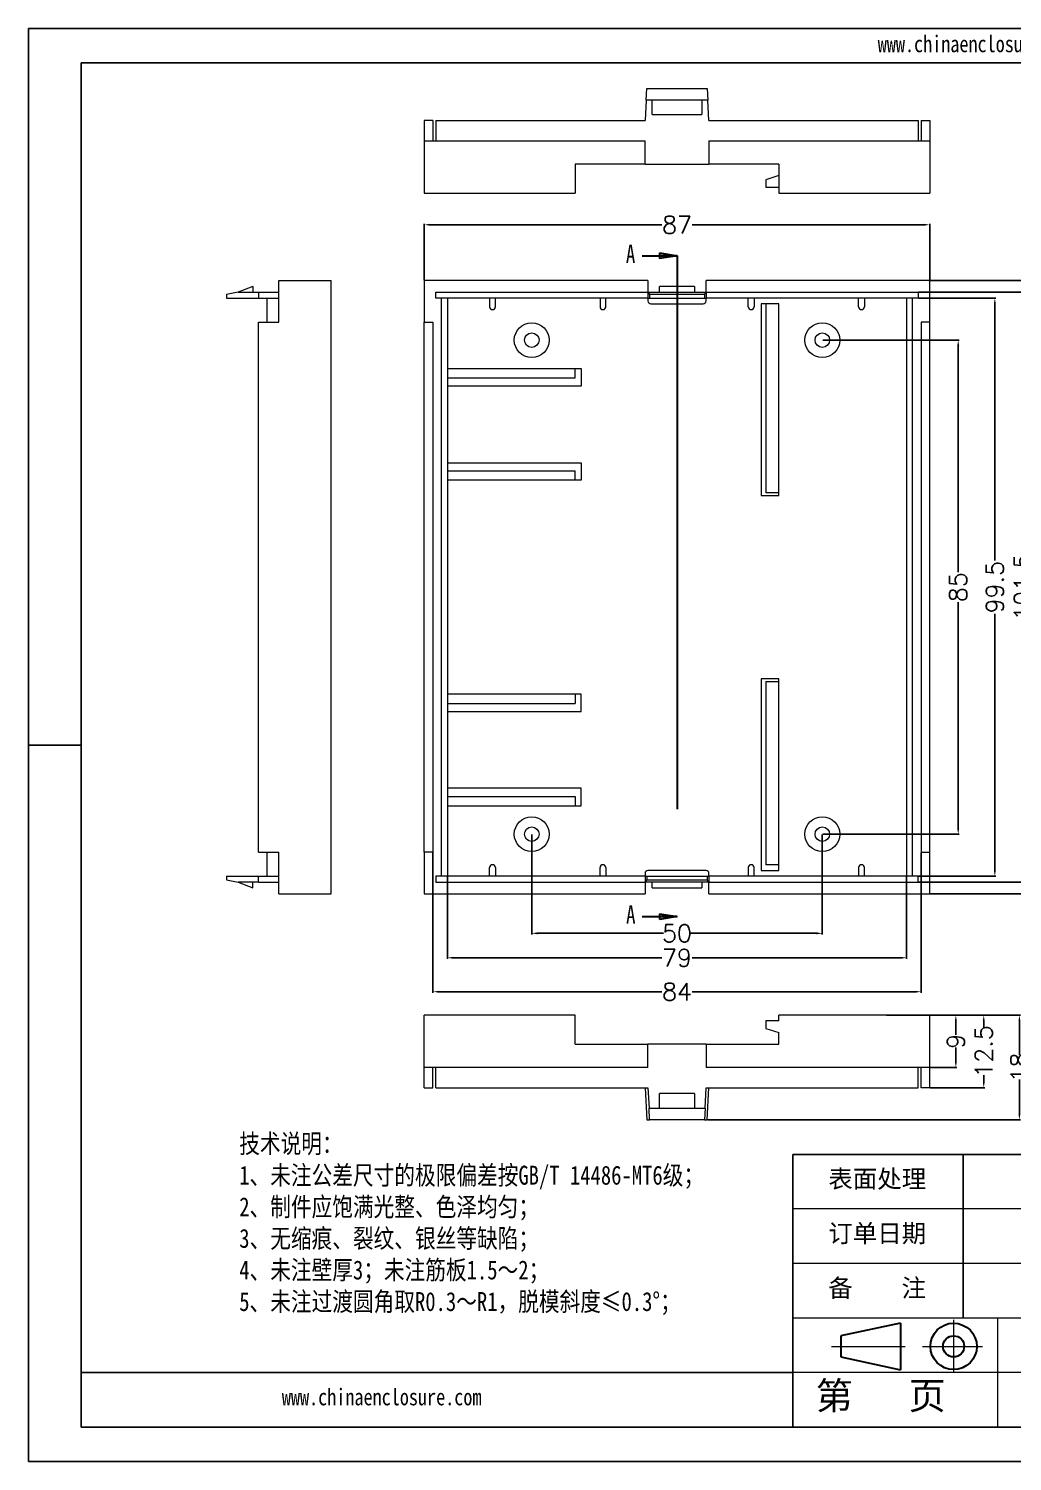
# Model space of a CAD drawing. Header units: inches. Extents: x 2723 to 3980, y 1126 to 1484.
# Drawn here: x 3297.5 to 3466.8, y 1128.8 to 1375.3 of the extents above; entities that cross this region are included whole.
import ezdxf

# ---------------------------------------------------------------- set-up
doc = ezdxf.new("R2010")
doc.units = ezdxf.units.IN
doc.header["$LTSCALE"] = 15
doc.linetypes.add('CENTER2', pattern=[28.575, 19.05, -3.175, 3.175, -3.175])
doc.linetypes.add('PHANTOM', pattern=[12.7, 6.35, -1.27, 1.27, -1.27, 1.27, -1.27])
doc.layers.add('文字', color=81, linetype='Continuous')
for name, color, linetype, lineweight in [('粗实线', 7, 'Continuous', 30), ('细实线', 3, 'Continuous', 9), ('细点划线', 2, 'CENTER2', 9)]:
    doc.layers.add(name, color=color, linetype=linetype, lineweight=lineweight)
doc.styles.add('SLDTEXTSTYLE0', font='TXT', dxfattribs={"width": 0.75})
doc.styles.get("Standard").update_dxf_attribs({"font": 'txt', "bigfont": 'gbcbig.shx'})
doc.styles.add('宋体', font='', dxfattribs={"width": 0.8, "height": 3.5})
doc.styles.get('宋体').set_extended_font_data('SimSun')
doc.dimstyles.new('3', dxfattribs={"dimtxt": 3, "dimasz": 1, "dimexe": 0.18, "dimexo": 0.0625, "dimgap": 0.09, "dimtad": 0, "dimdsep": 46, "dimtxsty": 'Standard', "dimcen": 1, "dimclrd": 3, "dimclre": 3, "dimadec": 0, "dimazin": 2, "dimtfac": 1, "dimtofl": 0, "dimtmove": 0, "dimatfit": 3, "dimfxl": 1, "dimtolj": 1, "dimtzin": 0, "dimarcsym": 0})

# ---------------------------------------------------------------- blocks, each defined once
blk = doc.blocks.new('_CLOSED')
at = {"color": 0, "linetype": 'ByBlock', "lineweight": -2}
for p, q in [((-1, 0.166667), (0, 0)), ((-1, 0.166667), (-1, -0.166667)), ((0, 0), (-1, -0.166667)), ((0, 0), (-1, 0))]:
    blk.add_line(p, q, dxfattribs=at)
blk = doc.blocks.new('*D275')
at = {"color": 3, "lineweight": -2}
for p, q in [((3450.64, 1328.93), (3463.94, 1328.93)), ((3463.76, 1327.93), (3463.76, 1283.77)), ((3463.76, 1230.43), (3463.76, 1274.59)), ((3450.64, 1229.43), (3463.94, 1229.43))]:
    blk.add_line(p, q, dxfattribs=at)
at = {"color": 3}
for points in [[(3463.59, 1327.93), (3463.93, 1327.93), (3463.76, 1328.93)], [(3463.59, 1230.43), (3463.93, 1230.43), (3463.76, 1229.43)]]:
    blk.add_solid(points, dxfattribs=at)
at = {"layer": 'Defpoints', "color": 0}
for p in [(3450.57, 1328.93), (3463.76, 1328.93), (3450.57, 1229.43)]:
    blk.add_point(p, dxfattribs=at)
at = {"color": 0, "insert": (3463.76, 1279.18), "char_height": 3, "attachment_point": 5, "rotation": 90}
blk.add_mtext('\\A1;99.5', dxfattribs=at)
blk = doc.blocks.new('*D276')
at = {"color": 3, "lineweight": -2}
for p, q in [((3434.14, 1321.68), (3457.64, 1321.68)), ((3457.46, 1320.68), (3457.46, 1281.77)), ((3457.46, 1237.68), (3457.46, 1276.59)), ((3434.14, 1236.68), (3457.64, 1236.68))]:
    blk.add_line(p, q, dxfattribs=at)
at = {"color": 3}
for points in [[(3457.29, 1320.68), (3457.63, 1320.68), (3457.46, 1321.68)], [(3457.29, 1237.68), (3457.63, 1237.68), (3457.46, 1236.68)]]:
    blk.add_solid(points, dxfattribs=at)
at = {"layer": 'Defpoints', "color": 0}
for p in [(3434.07, 1321.68), (3457.46, 1321.68), (3434.07, 1236.68)]:
    blk.add_point(p, dxfattribs=at)
at = {"color": 0, "insert": (3457.46, 1279.18), "char_height": 3, "attachment_point": 5, "rotation": 90}
blk.add_mtext('\\A1;85', dxfattribs=at)
blk = doc.blocks.new('*D277')
at = {"color": 3, "lineweight": -2}
for p, q in [((3452.64, 1331.93), (3474.44, 1331.93)), ((3474.26, 1330.93), (3474.26, 1284.52)), ((3474.26, 1227.43), (3474.26, 1273.84)), ((3452.64, 1226.43), (3474.44, 1226.43))]:
    blk.add_line(p, q, dxfattribs=at)
at = {"color": 3}
for points in [[(3474.09, 1330.93), (3474.43, 1330.93), (3474.26, 1331.93)], [(3474.09, 1227.43), (3474.43, 1227.43), (3474.26, 1226.43)]]:
    blk.add_solid(points, dxfattribs=at)
at = {"layer": 'Defpoints', "color": 0}
for p in [(3452.57, 1331.93), (3474.26, 1331.93), (3452.57, 1226.43)]:
    blk.add_point(p, dxfattribs=at)
at = {"color": 0, "insert": (3474.26, 1279.18), "char_height": 3, "attachment_point": 5, "rotation": 90}
blk.add_mtext('\\A1;105.5', dxfattribs=at)
blk = doc.blocks.new('*D278')
at = {"color": 3, "lineweight": -2}
for p, q in [((3450.64, 1329.93), (3468.75, 1329.93)), ((3468.57, 1328.93), (3468.57, 1284.02)), ((3468.57, 1229.43), (3468.57, 1274.34)), ((3450.64, 1228.43), (3468.75, 1228.43))]:
    blk.add_line(p, q, dxfattribs=at)
at = {"color": 3}
for points in [[(3468.4, 1328.93), (3468.73, 1328.93), (3468.57, 1329.93)], [(3468.4, 1229.43), (3468.73, 1229.43), (3468.57, 1228.43)]]:
    blk.add_solid(points, dxfattribs=at)
at = {"layer": 'Defpoints', "color": 0}
for p in [(3450.57, 1329.93), (3450.57, 1228.43), (3468.57, 1228.43)]:
    blk.add_point(p, dxfattribs=at)
at = {"color": 0, "insert": (3468.57, 1279.18), "char_height": 3, "attachment_point": 5, "rotation": 90}
blk.add_mtext('\\A1;101.5', dxfattribs=at)
blk = doc.blocks.new('*D279')
at = {"color": 3, "lineweight": -2}
for p, q in [((3384.07, 1236.62), (3384.07, 1219.44)), ((3434.07, 1236.62), (3434.07, 1219.44)), ((3385.07, 1219.62), (3406.73, 1219.62)), ((3433.07, 1219.62), (3411.41, 1219.62))]:
    blk.add_line(p, q, dxfattribs=at)
at = {"color": 3}
for points in [[(3385.07, 1219.79), (3385.07, 1219.45), (3384.07, 1219.62)], [(3433.07, 1219.79), (3433.07, 1219.45), (3434.07, 1219.62)]]:
    blk.add_solid(points, dxfattribs=at)
at = {"layer": 'Defpoints', "color": 0}
for p in [(3384.07, 1236.68), (3434.07, 1236.68), (3434.07, 1219.62)]:
    blk.add_point(p, dxfattribs=at)
at = {"color": 0, "insert": (3409.07, 1219.62), "char_height": 3, "attachment_point": 5}
blk.add_mtext('\\A1;50', dxfattribs=at)
blk = doc.blocks.new('*D280')
at = {"color": 3, "lineweight": -2}
for p, q in [((3369.57, 1229.37), (3369.57, 1215.23)), ((3448.57, 1229.37), (3448.57, 1215.23)), ((3370.57, 1215.41), (3406.48, 1215.41)), ((3447.57, 1215.41), (3411.66, 1215.41))]:
    blk.add_line(p, q, dxfattribs=at)
at = {"color": 3}
for points in [[(3370.57, 1215.58), (3370.57, 1215.24), (3369.57, 1215.41)], [(3447.57, 1215.58), (3447.57, 1215.24), (3448.57, 1215.41)]]:
    blk.add_solid(points, dxfattribs=at)
at = {"layer": 'Defpoints', "color": 0}
for p in [(3369.57, 1229.43), (3448.57, 1229.43), (3448.57, 1215.41)]:
    blk.add_point(p, dxfattribs=at)
at = {"color": 0, "insert": (3409.07, 1215.41), "char_height": 3, "attachment_point": 5}
blk.add_mtext('\\A1;79', dxfattribs=at)
blk = doc.blocks.new('*D281')
at = {"color": 3, "lineweight": -2}
for p, q in [((3367.07, 1233.52), (3367.07, 1209.39)), ((3451.07, 1233.52), (3451.07, 1209.39)), ((3368.07, 1209.57), (3406.48, 1209.57)), ((3450.07, 1209.57), (3411.66, 1209.57))]:
    blk.add_line(p, q, dxfattribs=at)
at = {"color": 3}
for points in [[(3368.07, 1209.73), (3368.07, 1209.4), (3367.07, 1209.57)], [(3450.07, 1209.73), (3450.07, 1209.4), (3451.07, 1209.57)]]:
    blk.add_solid(points, dxfattribs=at)
at = {"layer": 'Defpoints', "color": 0}
for p in [(3367.07, 1233.58), (3451.07, 1233.58), (3451.07, 1209.57)]:
    blk.add_point(p, dxfattribs=at)
at = {"color": 0, "insert": (3409.07, 1209.57), "char_height": 3, "attachment_point": 5}
blk.add_mtext('\\A1;84', dxfattribs=at)
blk = doc.blocks.new('*D282')
at = {"color": 3, "lineweight": -2}
for p, q in [((3365.57, 1331.99), (3365.57, 1341.71)), ((3366.57, 1341.53), (3406.48, 1341.53)), ((3451.57, 1341.53), (3411.66, 1341.53)), ((3452.57, 1331.99), (3452.57, 1341.71))]:
    blk.add_line(p, q, dxfattribs=at)
at = {"color": 3}
for points in [[(3366.57, 1341.7), (3366.57, 1341.37), (3365.57, 1341.53)], [(3451.57, 1341.7), (3451.57, 1341.37), (3452.57, 1341.53)]]:
    blk.add_solid(points, dxfattribs=at)
at = {"layer": 'Defpoints', "color": 0}
for p in [(3452.57, 1341.53), (3365.57, 1331.93), (3452.57, 1331.93)]:
    blk.add_point(p, dxfattribs=at)
at = {"color": 0, "insert": (3409.07, 1341.53), "char_height": 3, "attachment_point": 5}
blk.add_mtext('\\A1;87', dxfattribs=at)
blk = doc.blocks.new('*D293')
at = {"color": 3, "lineweight": -2}
for p, q in [((3452.64, 1205.54), (3457.23, 1205.54)), ((3457.05, 1204.54), (3457.05, 1202.13)), ((3457.05, 1197.54), (3457.05, 1199.95)), ((3452.64, 1196.54), (3457.23, 1196.54))]:
    blk.add_line(p, q, dxfattribs=at)
at = {"color": 3}
for points in [[(3456.89, 1204.54), (3457.22, 1204.54), (3457.05, 1205.54)], [(3456.89, 1197.54), (3457.22, 1197.54), (3457.05, 1196.54)]]:
    blk.add_solid(points, dxfattribs=at)
at = {"layer": 'Defpoints', "color": 0}
for p in [(3452.57, 1205.54), (3457.05, 1205.54), (3452.57, 1196.54)]:
    blk.add_point(p, dxfattribs=at)
at = {"color": 0, "insert": (3457.05, 1201.04), "char_height": 3, "attachment_point": 5, "rotation": 90}
blk.add_mtext('\\A1;9', dxfattribs=at)
blk = doc.blocks.new('*D294')
at = {"color": 3, "lineweight": -2}
for p, q in [((3452.64, 1205.54), (3462.03, 1205.54)), ((3461.85, 1204.54), (3461.85, 1203.38)), ((3461.85, 1194.04), (3461.85, 1195.2)), ((3452.64, 1193.04), (3462.03, 1193.04))]:
    blk.add_line(p, q, dxfattribs=at)
at = {"color": 3}
for points in [[(3461.69, 1204.54), (3462.02, 1204.54), (3461.85, 1205.54)], [(3461.69, 1194.04), (3462.02, 1194.04), (3461.85, 1193.04)]]:
    blk.add_solid(points, dxfattribs=at)
at = {"layer": 'Defpoints', "color": 0}
for p in [(3452.57, 1205.54), (3461.85, 1205.54), (3452.57, 1193.04)]:
    blk.add_point(p, dxfattribs=at)
at = {"color": 0, "insert": (3461.85, 1199.29), "char_height": 3, "attachment_point": 5, "rotation": 90}
blk.add_mtext('\\A1;12.5', dxfattribs=at)
blk = doc.blocks.new('*D295')
at = {"color": 3, "lineweight": -2}
for p, q in [((3445.11, 1205.54), (3468.17, 1205.54)), ((3467.99, 1204.54), (3467.99, 1198.63)), ((3467.99, 1188.54), (3467.99, 1194.45)), ((3414.35, 1187.54), (3468.17, 1187.54))]:
    blk.add_line(p, q, dxfattribs=at)
at = {"color": 3}
for points in [[(3467.82, 1204.54), (3468.16, 1204.54), (3467.99, 1205.54)], [(3467.82, 1188.54), (3468.16, 1188.54), (3467.99, 1187.54)]]:
    blk.add_solid(points, dxfattribs=at)
at = {"layer": 'Defpoints', "color": 0}
for p in [(3445.05, 1205.54), (3467.99, 1205.54), (3414.29, 1187.54)]:
    blk.add_point(p, dxfattribs=at)
at = {"color": 0, "insert": (3467.99, 1196.54), "char_height": 3, "attachment_point": 5, "rotation": 90}
blk.add_mtext('\\A1;18', dxfattribs=at)

msp = doc.modelspace()

# ---------------------------------------------------------------- linework, layer by layer
for p, q in [((3297.506, 1375.276), (3646.14, 1375.276)), ((3297.506, 1375.276), (3297.506, 1128.767)), ((3306.528, 1369.406), (3640.271, 1369.406)), ((3306.528, 1369.406), (3306.528, 1134.636)), ((3306.528, 1252.021), (3297.506, 1252.021)), ((3297.506, 1242.891), (3297.506, 1128.767)), ((3499.409, 1181.59), (3428.978, 1181.59)), ((3428.978, 1134.636), (3428.978, 1181.59)), ((3458.324, 1153.418), (3458.324, 1181.59)), ((3428.978, 1144.027), (3306.528, 1144.027)), ((3306.528, 1134.636), (3640.271, 1134.636)), ((3297.506, 1128.767), (3646.14, 1128.767)), ((3297.506, 1128.767), (3458.911, 1128.767))]:
    msp.add_line(p, q)
at = {"color": 7, "linetype": 'Continuous', "lineweight": 15}
for p, q in [((3403.757, 1362.982), (3403.862, 1364.982)), ((3403.862, 1364.982), (3414.286, 1364.982)), ((3414.286, 1364.982), (3414.39, 1362.982)), ((3403.757, 1362.982), (3403.574, 1359.482)), ((3404.824, 1362.982), (3403.757, 1362.982)), ((3404.824, 1360.482), (3404.824, 1362.982)), ((3413.324, 1362.982), (3404.824, 1362.982)), ((3413.324, 1362.982), (3413.324, 1360.482)), ((3414.39, 1362.982), (3413.324, 1362.982)), ((3414.574, 1359.482), (3414.39, 1362.982)), ((3367.074, 1359.482), (3365.574, 1359.482)), ((3365.574, 1359.482), (3365.574, 1355.982)), ((3367.074, 1359.482), (3367.074, 1355.982)), ((3367.574, 1359.482), (3367.574, 1355.982)), ((3367.574, 1359.482), (3403.574, 1359.482)), ((3404.824, 1360.482), (3413.324, 1360.482)), ((3414.574, 1359.482), (3450.574, 1359.482)), ((3450.574, 1359.482), (3450.574, 1355.982)), ((3451.074, 1359.482), (3451.074, 1355.982)), ((3451.074, 1359.482), (3452.574, 1359.482)), ((3452.574, 1359.482), (3452.574, 1355.982)), ((3365.574, 1355.982), (3403.574, 1355.982)), ((3365.574, 1355.982), (3365.574, 1346.982)), ((3403.574, 1351.982), (3403.574, 1355.982)), ((3414.574, 1355.982), (3414.574, 1351.982)), ((3414.574, 1355.982), (3452.574, 1355.982)), ((3452.574, 1355.982), (3452.574, 1346.982)), ((3403.574, 1351.982), (3391.574, 1351.982)), ((3391.574, 1351.982), (3391.574, 1346.982)), ((3403.574, 1351.982), (3414.574, 1351.982)), ((3426.574, 1351.982), (3414.574, 1351.982)), ((3426.574, 1351.982), (3426.574, 1346.982)), ((3426.574, 1349.982), (3424.374, 1349.282)), ((3424.374, 1349.282), (3424.374, 1347.982)), ((3365.574, 1346.982), (3391.574, 1346.982)), ((3424.374, 1347.982), (3426.574, 1347.982)), ((3426.574, 1346.982), (3452.574, 1346.982)), ((3340.556, 1324.779), (3340.556, 1331.929)), ((3340.556, 1331.929), (3349.556, 1331.929)), ((3349.556, 1226.429), (3349.556, 1331.929)), ((3404.074, 1331.929), (3365.574, 1331.929)), ((3365.574, 1331.929), (3365.574, 1324.779)), ((3404.074, 1331.929), (3404.074, 1329.929)), ((3414.074, 1329.929), (3414.074, 1331.929)), ((3452.574, 1331.929), (3414.074, 1331.929)), ((3452.574, 1324.779), (3452.574, 1331.929)), ((3333.556, 1329.929), (3331.556, 1329.529)), ((3331.556, 1329.529), (3331.556, 1328.929)), ((3331.556, 1328.929), (3337.056, 1328.929)), ((3336.056, 1330.929), (3333.556, 1329.929)), ((3333.556, 1329.929), (3337.056, 1329.929)), ((3336.056, 1330.929), (3336.056, 1329.929)), ((3337.056, 1329.929), (3337.056, 1328.929)), ((3337.056, 1329.929), (3340.556, 1329.929)), ((3337.056, 1328.929), (3340.556, 1328.929)), ((3338.556, 1324.779), (3338.556, 1328.929)), ((3367.574, 1328.929), (3367.574, 1329.929)), ((3367.574, 1329.929), (3404.074, 1329.929)), ((3404.074, 1328.929), (3367.574, 1328.929)), ((3368.574, 1229.429), (3368.574, 1328.929)), ((3369.574, 1328.929), (3369.574, 1229.429)), ((3376.824, 1328.929), (3376.824, 1327.429)), ((3377.824, 1327.429), (3377.824, 1328.929)), ((3395.824, 1328.929), (3395.824, 1327.429)), ((3396.824, 1327.429), (3396.824, 1328.929)), ((3404.074, 1329.929), (3404.074, 1328.929)), ((3404.074, 1329.929), (3404.257, 1329.929)), ((3404.074, 1328.929), (3404.362, 1328.929)), ((3404.074, 1328.929), (3404.074, 1328.429)), ((3404.362, 1329.529), (3404.257, 1329.929)), ((3404.257, 1329.929), (3406.074, 1329.929)), ((3404.362, 1329.529), (3404.362, 1328.929)), ((3413.786, 1329.529), (3404.362, 1329.529)), ((3404.362, 1328.929), (3413.786, 1328.929)), ((3412.074, 1330.929), (3406.074, 1330.929)), ((3406.074, 1329.929), (3406.074, 1330.929)), ((3406.074, 1329.929), (3412.074, 1329.929)), ((3412.074, 1330.929), (3412.074, 1329.929)), ((3412.074, 1329.929), (3413.89, 1329.929)), ((3413.89, 1329.929), (3413.786, 1329.529)), ((3413.786, 1329.529), (3413.786, 1328.929)), ((3413.786, 1328.929), (3414.074, 1328.929)), ((3413.89, 1329.929), (3414.074, 1329.929)), ((3414.074, 1329.929), (3414.074, 1328.929)), ((3414.074, 1329.929), (3450.574, 1329.929)), ((3450.574, 1328.929), (3414.074, 1328.929)), ((3414.074, 1328.429), (3414.074, 1328.929)), ((3421.324, 1327.429), (3421.324, 1328.929)), ((3422.324, 1328.929), (3422.324, 1327.429)), ((3440.324, 1327.429), (3440.324, 1328.929)), ((3441.324, 1328.929), (3441.324, 1327.429)), ((3448.574, 1328.929), (3448.574, 1229.429)), ((3449.574, 1229.429), (3449.574, 1328.929)), ((3450.574, 1329.929), (3450.574, 1328.929)), ((3404.574, 1327.929), (3413.574, 1327.929)), ((3426.574, 1327.929), (3423.574, 1327.929)), ((3423.574, 1327.929), (3423.574, 1294.929)), ((3424.374, 1327.929), (3424.374, 1295.429)), ((3426.574, 1294.929), (3426.574, 1327.929)), ((3337.056, 1233.579), (3337.056, 1324.779)), ((3337.056, 1324.779), (3340.556, 1324.779)), ((3365.574, 1233.579), (3365.574, 1324.779)), ((3365.574, 1324.779), (3367.074, 1324.779)), ((3367.074, 1324.779), (3367.074, 1233.579)), ((3451.074, 1324.779), (3451.074, 1233.579)), ((3452.574, 1324.779), (3451.074, 1324.779)), ((3452.574, 1233.579), (3452.574, 1324.779)), ((3369.574, 1316.779), (3392.574, 1316.779)), ((3391.574, 1315.179), (3391.574, 1316.779)), ((3392.574, 1316.779), (3392.574, 1313.779)), ((3369.574, 1315.179), (3391.574, 1315.179)), ((3392.574, 1313.779), (3369.574, 1313.779)), ((3369.574, 1300.579), (3392.574, 1300.579)), ((3369.574, 1299.179), (3391.574, 1299.179)), ((3391.574, 1297.579), (3391.574, 1299.179)), ((3392.574, 1300.579), (3392.574, 1297.579)), ((3392.574, 1297.579), (3369.574, 1297.579)), ((3423.574, 1294.929), (3426.574, 1294.929)), ((3426.574, 1295.429), (3424.374, 1295.429)), ((3426.574, 1263.429), (3423.574, 1263.429)), ((3423.574, 1263.429), (3423.574, 1230.429)), ((3424.374, 1262.929), (3424.374, 1231.429)), ((3424.374, 1262.929), (3426.574, 1262.929)), ((3426.574, 1230.429), (3426.574, 1263.429)), ((3392.574, 1260.779), (3369.574, 1260.779)), ((3391.574, 1260.779), (3391.574, 1259.179)), ((3392.574, 1257.779), (3392.574, 1260.779)), ((3369.574, 1259.179), (3391.574, 1259.179)), ((3369.574, 1257.779), (3392.574, 1257.779)), ((3392.574, 1244.579), (3369.574, 1244.579)), ((3369.574, 1243.179), (3391.574, 1243.179)), ((3391.574, 1243.179), (3391.574, 1241.579)), ((3392.574, 1241.579), (3392.574, 1244.579)), ((3369.574, 1241.579), (3392.574, 1241.579)), ((3337.056, 1233.579), (3340.556, 1233.579)), ((3338.556, 1229.429), (3338.556, 1233.579)), ((3340.556, 1226.429), (3340.556, 1233.579)), ((3367.074, 1233.579), (3365.574, 1233.579)), ((3365.574, 1233.579), (3365.574, 1226.429)), ((3451.074, 1233.579), (3452.574, 1233.579)), ((3452.574, 1226.429), (3452.574, 1233.579)), ((3376.824, 1229.429), (3376.824, 1230.929)), ((3377.824, 1230.929), (3377.824, 1229.429)), ((3395.824, 1229.429), (3395.824, 1230.929)), ((3396.824, 1230.929), (3396.824, 1229.429)), ((3414.074, 1230.429), (3404.074, 1230.429)), ((3421.324, 1230.929), (3421.324, 1229.429)), ((3422.324, 1229.429), (3422.324, 1230.929)), ((3423.574, 1230.429), (3426.574, 1230.429)), ((3426.574, 1231.429), (3424.374, 1231.429)), ((3440.324, 1230.929), (3440.324, 1229.429)), ((3441.324, 1229.429), (3441.324, 1230.929)), ((3331.556, 1229.429), (3331.556, 1228.829)), ((3331.556, 1229.429), (3337.056, 1229.429)), ((3331.556, 1228.829), (3333.556, 1228.429)), ((3337.056, 1228.429), (3333.556, 1228.429)), ((3333.556, 1228.429), (3336.056, 1227.429)), ((3336.056, 1227.429), (3336.056, 1228.429)), ((3337.056, 1228.429), (3337.056, 1229.429)), ((3337.056, 1229.429), (3340.556, 1229.429)), ((3337.056, 1228.429), (3340.556, 1228.429)), ((3367.574, 1229.429), (3367.574, 1228.429)), ((3403.574, 1229.429), (3367.574, 1229.429)), ((3367.574, 1228.429), (3403.574, 1228.429)), ((3403.574, 1229.929), (3403.574, 1229.429)), ((3403.574, 1229.429), (3403.574, 1228.429)), ((3403.574, 1229.429), (3403.862, 1229.429)), ((3403.757, 1228.429), (3403.574, 1228.429)), ((3403.574, 1228.429), (3403.574, 1226.429)), ((3403.757, 1228.429), (3403.862, 1228.829)), ((3404.824, 1228.429), (3403.757, 1228.429)), ((3403.862, 1229.429), (3403.862, 1228.829)), ((3403.862, 1229.429), (3414.286, 1229.429)), ((3403.862, 1228.829), (3414.286, 1228.829)), ((3413.324, 1228.429), (3404.824, 1228.429)), ((3404.824, 1227.429), (3404.824, 1228.429)), ((3414.39, 1228.429), (3413.324, 1228.429)), ((3413.324, 1228.429), (3413.324, 1227.429)), ((3414.286, 1229.429), (3414.574, 1229.429)), ((3414.286, 1229.429), (3414.286, 1228.829)), ((3414.286, 1228.829), (3414.39, 1228.429)), ((3414.574, 1228.429), (3414.39, 1228.429)), ((3414.574, 1229.429), (3414.574, 1229.929)), ((3414.574, 1229.429), (3414.574, 1228.429)), ((3450.574, 1229.429), (3414.574, 1229.429)), ((3414.574, 1228.429), (3450.574, 1228.429)), ((3414.574, 1226.429), (3414.574, 1228.429)), ((3450.574, 1228.429), (3450.574, 1229.429)), ((3340.556, 1226.429), (3349.556, 1226.429)), ((3365.574, 1226.429), (3403.574, 1226.429)), ((3404.824, 1227.429), (3413.324, 1227.429)), ((3414.574, 1226.429), (3452.574, 1226.429)), ((3391.574, 1205.542), (3365.574, 1205.542)), ((3365.574, 1196.542), (3365.574, 1205.542)), ((3391.574, 1200.542), (3391.574, 1205.542)), ((3426.574, 1204.542), (3426.574, 1205.542)), ((3452.574, 1205.542), (3426.574, 1205.542)), ((3452.574, 1196.542), (3452.574, 1205.542)), ((3424.374, 1204.542), (3424.374, 1203.242)), ((3426.574, 1204.542), (3424.374, 1204.542)), ((3424.374, 1203.242), (3426.574, 1202.542)), ((3391.574, 1200.542), (3404.074, 1200.542)), ((3404.074, 1196.542), (3404.074, 1200.542)), ((3414.074, 1200.542), (3404.074, 1200.542)), ((3414.074, 1200.542), (3414.074, 1196.542)), ((3414.074, 1200.542), (3426.574, 1200.542)), ((3426.574, 1200.542), (3426.574, 1202.542)), ((3404.074, 1196.542), (3365.574, 1196.542)), ((3365.574, 1193.042), (3365.574, 1196.542)), ((3367.074, 1193.042), (3367.074, 1196.542)), ((3367.574, 1193.042), (3367.574, 1196.542)), ((3452.574, 1196.542), (3414.074, 1196.542)), ((3450.574, 1193.042), (3450.574, 1196.542)), ((3451.074, 1193.042), (3451.074, 1196.542)), ((3452.574, 1193.042), (3452.574, 1196.542)), ((3365.574, 1193.042), (3367.074, 1193.042)), ((3367.574, 1193.042), (3404.074, 1193.042)), ((3403.574, 1193.042), (3403.862, 1187.542)), ((3404.074, 1193.042), (3404.257, 1189.542)), ((3412.074, 1192.042), (3406.074, 1192.042)), ((3406.074, 1189.542), (3406.074, 1192.042)), ((3412.074, 1192.042), (3412.074, 1189.542)), ((3413.89, 1189.542), (3414.074, 1193.042)), ((3414.074, 1193.042), (3450.574, 1193.042)), ((3414.286, 1187.542), (3414.574, 1193.042)), ((3452.574, 1193.042), (3451.074, 1193.042)), ((3404.257, 1189.542), (3406.074, 1189.542)), ((3404.362, 1187.542), (3404.257, 1189.542)), ((3406.074, 1189.542), (3412.074, 1189.542)), ((3412.074, 1189.542), (3413.89, 1189.542)), ((3413.89, 1189.542), (3413.786, 1187.542)), ((3403.862, 1187.542), (3404.362, 1187.542)), ((3413.786, 1187.542), (3404.362, 1187.542)), ((3413.786, 1187.542), (3414.286, 1187.542))]:
    msp.add_line(p, q, dxfattribs=at)
at = {"color": 7, "linetype": 'Continuous', "lineweight": 30}
for p, q in [((3403.074, 1336.206), (3409.074, 1336.206)), ((3403.074, 1222.489), (3409.074, 1222.489))]:
    msp.add_line(p, q, dxfattribs=at)
at = {"color": 1, "linetype": 'PHANTOM', "lineweight": 30}
msp.add_line((3409.074, 1336.206), (3409.074, 1222.489), dxfattribs=at)
at = {"color": 7, "linetype": 'Continuous', "lineweight": 15}
for centre, radius in [((3384.074, 1321.679), 3), ((3434.074, 1321.679), 3), ((3384.074, 1321.679), 1.25), ((3434.074, 1321.679), 1.25), ((3384.074, 1236.679), 3), ((3384.074, 1236.679), 1.25), ((3434.074, 1236.679), 3), ((3434.074, 1236.679), 1.25)]:
    msp.add_circle(centre, radius, dxfattribs=at)
for centre, start, end in [((3377.324, 1327.429), 180, 0), ((3396.324, 1327.429), 180, 0), ((3404.574, 1328.429), 180, 270), ((3413.574, 1328.429), 270, 0), ((3421.824, 1327.429), 180, 0), ((3440.824, 1327.429), 180, 0), ((3377.324, 1230.929), 0, 180), ((3396.324, 1230.929), 0, 180), ((3404.074, 1229.929), 90, 180), ((3414.074, 1229.929), 0, 90), ((3421.824, 1230.929), 0, 180), ((3440.824, 1230.929), 0, 180)]:
    msp.add_arc(centre, 0.5, start, end, dxfattribs=at)
at = {"layer": '粗实线', "color": 7}
for p, q in [((3447.537, 1152.539), (3437.277, 1150.364)), ((3447.537, 1152.539), (3447.537, 1144.498)), ((3437.277, 1150.364), (3437.277, 1146.736)), ((3437.277, 1146.736), (3447.537, 1144.498))]:
    msp.add_line(p, q, dxfattribs=at)
for radius in [3.989, 1.814]:
    msp.add_circle((3456.67, 1148.55), radius, dxfattribs=at)
at = {"layer": '细实线', "color": 7}
for p, q in [((3499.409, 1172.199), (3428.978, 1172.199)), ((3499.409, 1162.809), (3428.978, 1162.809)), ((3640.271, 1153.418), (3428.978, 1153.418)), ((3464.193, 1153.418), (3464.193, 1134.636)), ((3499.409, 1144.027), (3428.978, 1144.027))]:
    msp.add_line(p, q, dxfattribs=at)
at = {"layer": '细点划线', "color": 7}
for p, q in [((3456.67, 1153.142), (3456.67, 1144.027)), ((3435.641, 1148.55), (3448.323, 1148.55)), ((3451.334, 1148.55), (3461.645, 1148.55))]:
    msp.add_line(p, q, dxfattribs=at)

# ---------------------------------------------------------------- block references
at = {"color": 7, "linetype": 'Continuous', "lineweight": 30, "xscale": 3, "yscale": 3, "zscale": 0.5}
for p in [(3409.074, 1336.206), (3409.074, 1222.489)]:
    msp.add_blockref('_CLOSED', p, dxfattribs=at)

# ---------------------------------------------------------------- texts
at = {"color": 7, "linetype": 'Continuous', "char_height": 3.175, "attachment_point": 1, "style": 'SLDTEXTSTYLE0'}
for insert in [(3400.273, 1338.111), (3400.308, 1224.448)]:
    msp.add_mtext('A', dxfattribs=dict(at, insert=insert))
at = {"char_height": 3.08832, "width": 1755.24956, "attachment_point": 1}
for s, insert in [('{\\fSimHei|b0|i0|c134|p49;表面处理}', (3435.102, 1178.925)), ('{\\fSimHei|b0|i0|c134|p49;订单日期}', (3435.102, 1169.534)), ('{\\fSimHei|b0|i0|c134|p49;备    注}', (3435.102, 1160.144))]:
    msp.add_mtext(s, dxfattribs=dict(at, insert=insert))
at = {"layer": '文字', "color": 0, "attachment_point": 1, "style": '宋体'}
for s, insert, char_height, width in [('www.chinaenclosure.com', (3443.608, 1374.092), 2.86941, 50.4128), ('{\\H1.111x;技术说明：\\P1、未注公差尺寸的极限偏差按GB/T 14486-MT6级；\\P2、制件应饱满光整、色泽均匀；\\P3、无缩痕、裂纹、银丝等缺陷；\\P4、未注壁厚3；未注筋板1.5～2；\\P5、未注过渡圆角取R0.3～R1，脱模斜度≤0.3%%D；}', (3333.745, 1185.069), 2.93463, 93.35983), ('www.chinaenclosure.com', (3341.075, 1141.279), 2.86941, 50.4128)]:
    msp.add_mtext(s, dxfattribs=dict(at, insert=insert, char_height=char_height, width=width))
at = {"layer": '细实线', "color": 7, "insert": (3432.929, 1142.413), "char_height": 4.6954, "width": 35.2155, "attachment_point": 1}
msp.add_mtext('{\\fSimSun|b0|i0|c134|p54;第   页}', dxfattribs=at)

# ---------------------------------------------------------------- dimensions: what is measured, and where the dimension line sits
for base, p1, p2, picture, middle in [((3452.574, 1341.532), (3365.574, 1331.929), (3452.574, 1331.929), '*D282', (3409.074, 1341.532)), ((3434.074, 1219.619), (3384.074, 1236.679), (3434.074, 1236.679), '*D279', (3409.074, 1219.619)), ((3448.574, 1215.411), (3369.574, 1229.429), (3448.574, 1229.429), '*D280', (3409.074, 1215.411))]:
    dim = msp.add_linear_dim(base=base, p1=p1, p2=p2, dimstyle='3')
    dim.commit()
    dim.dimension.update_dxf_attribs({"geometry": picture, "text_midpoint": middle})
for base, p1, p2, picture, middle in [((3474.259, 1331.929), (3452.574, 1226.429), (3452.574, 1331.929), '*D277', (3474.259, 1279.179)), ((3468.566, 1228.429), (3450.574, 1329.929), (3450.574, 1228.429), '*D278', (3468.566, 1279.179)), ((3463.76, 1328.929), (3450.574, 1229.429), (3450.574, 1328.929), '*D275', (3463.76, 1279.179)), ((3457.459, 1321.679), (3434.074, 1236.679), (3434.074, 1321.679), '*D276', (3457.459, 1279.179)), ((3467.992, 1205.542), (3414.286, 1187.542), (3445.052, 1205.542), '*D295', (3467.992, 1196.542)), ((3457.052, 1205.542), (3452.574, 1196.542), (3452.574, 1205.542), '*D293', (3457.052, 1201.042)), ((3461.852, 1205.542), (3452.574, 1193.042), (3452.574, 1205.542), '*D294', (3461.852, 1199.292))]:
    dim = msp.add_linear_dim(base=base, p1=p1, p2=p2, angle=90, dimstyle='3')
    dim.commit()
    dim.dimension.update_dxf_attribs({"geometry": picture, "text_midpoint": middle})
dim = msp.add_linear_dim(base=(3451.074, 1209.565), p1=(3367.074, 1233.579), p2=(3451.074, 1233.579), dimstyle='3')
dim.commit()
dim.dimension.update_dxf_attribs({"geometry": '*D281', "text_midpoint": (3409.074, 1209.565), "dimtype": 160})

doc.saveas('drawing.dxf')
